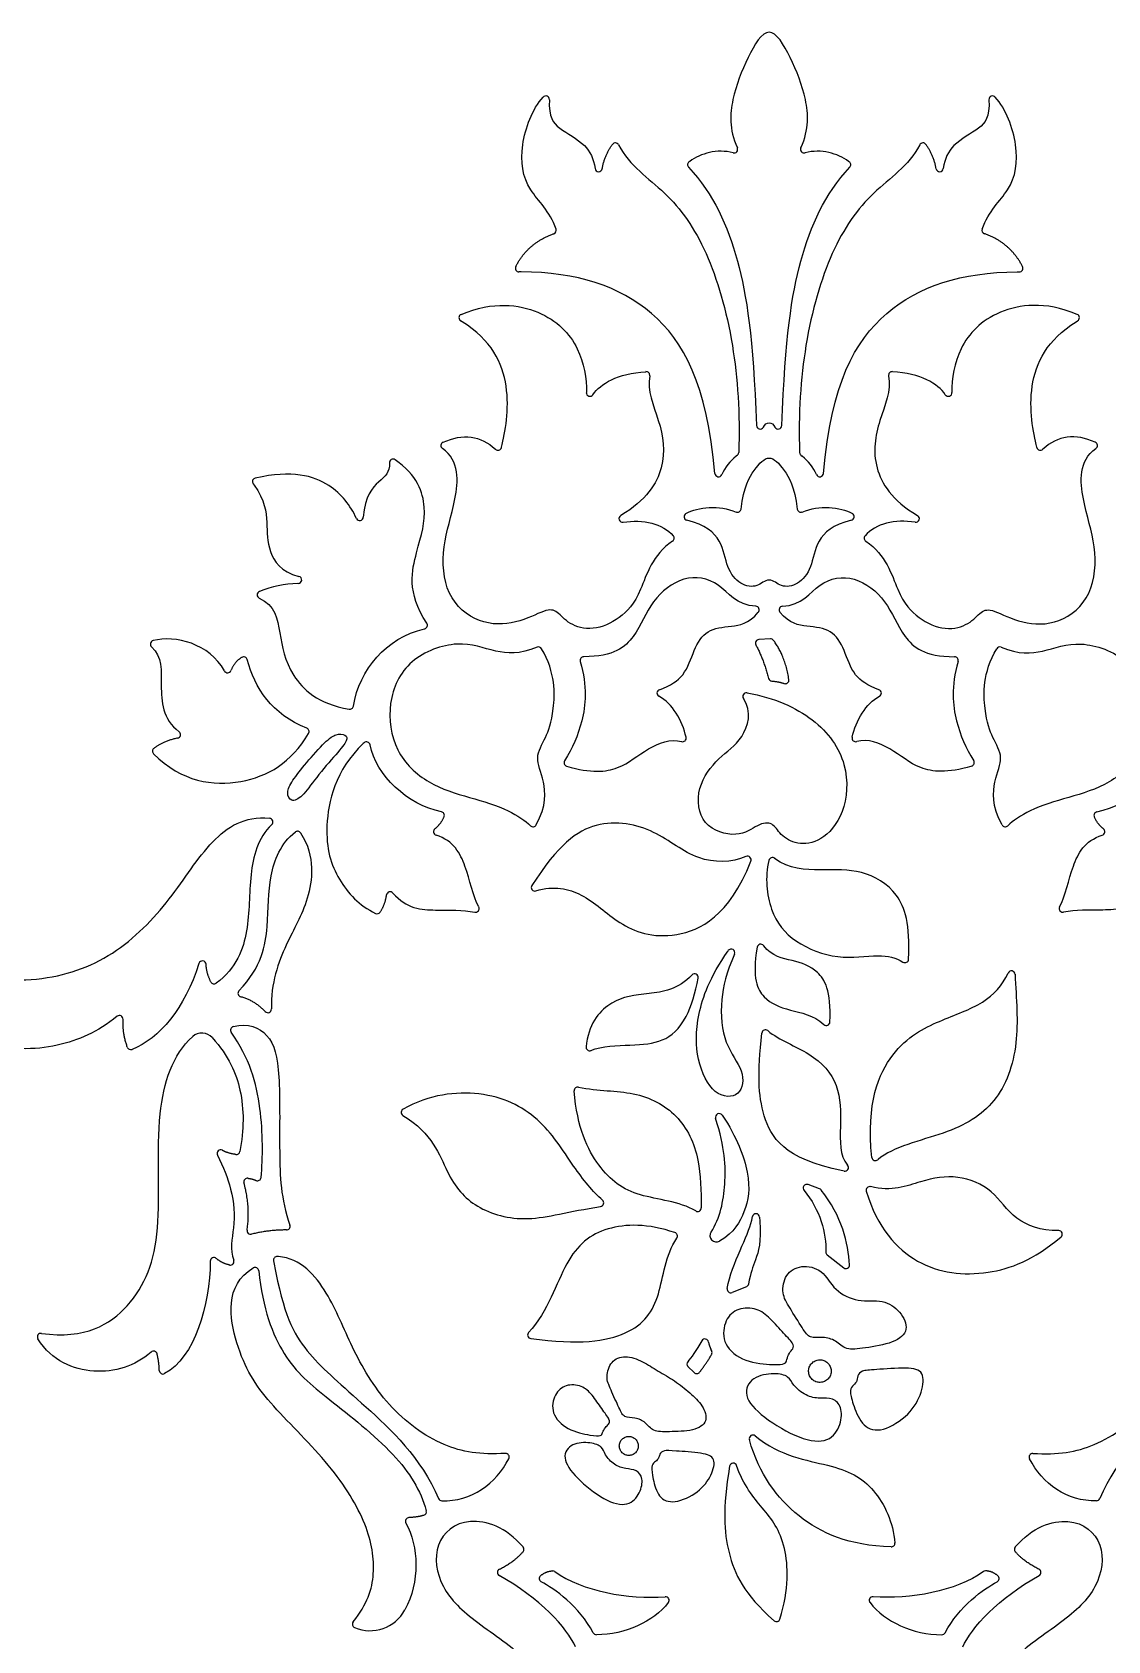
# Model space of a CAD drawing. Header units: millimetres. Extents: x -84 to 83, y -94 to 93.
# Drawn here: x -44.58 to -25.1, y -77.11 to -47.96 of the extents above; entities that cross this region are included whole.
import ezdxf

# ---------------------------------------------------------------- set-up
doc = ezdxf.new("R2010")
doc.units = ezdxf.units.MM
doc.header["$MEASUREMENT"] = 0
doc.layers.add('Default', color=18, linetype='Continuous')

msp = doc.modelspace()

# ---------------------------------------------------------------- linework, layer by layer
at = {"layer": 'Default', "color": 5}
for p, q in [((-32.674, -50.302), (-32.685, -50.309)), ((-29.784, -50.309), (-29.795, -50.302)), ((-35.145, -51.617), (-35.133, -51.613)), ((-27.324, -51.617), (-27.336, -51.613)), ((-35.729, -52.304), (-35.767, -52.304)), ((-26.74, -52.304), (-26.702, -52.304)), ((-36.797, -53.208), (-36.823, -53.193)), ((-25.672, -53.208), (-25.647, -53.193)), ((-36.084, -55.487), (-36.083, -55.483)), ((-31.811, -55.626), (-31.833, -55.643)), ((-30.659, -55.626), (-30.637, -55.643)), ((-26.385, -55.487), (-26.386, -55.483)), ((-40.582, -56.143), (-40.562, -56.17)), ((-39.766, -57.952), (-39.772, -57.952)), ((-31.213, -58.954), (-31.421, -58.965)), ((-31.146, -58.994), (-31.156, -58.981)), ((-38.573, -60.837), (-38.586, -60.85)), ((-32.739, -60.737), (-32.739, -60.735)), ((-29.731, -60.737), (-29.73, -60.735)), ((-31.453, -64.54), (-31.453, -64.541)), ((-31.334, -64.512), (-31.335, -64.511)), ((-34.543, -66.276), (-34.552, -66.339)), ((-29.817, -68.487), (-29.814, -68.49)), ((-29.263, -68.387), (-29.267, -68.391)), ((-29.877, -68.597), (-29.902, -68.592)), ((-30.323, -68.917), (-30.53, -68.841)), ((-31.551, -69.486), (-31.538, -69.42)), ((-31.408, -69.428), (-31.403, -69.501)), ((-40.212, -70.223), (-40.17, -70.438)), ((-40.124, -70.146), (-40.143, -70.144)), ((-30.183, -70.115), (-29.885, -70.35)), ((-31.646, -70.692), (-31.905, -70.796)), ((-32.276, -71.852), (-32.292, -71.821)), ((-32.705, -72.138), (-32.592, -72.246)), ((-38.771, -76.765), (-38.723, -76.7))]:
    msp.add_line(p, q, dxfattribs=at)
for centre, radius, start, end in [((-35.281, -49.183), 0.0658, 357.0576, 137.5047), ((-27.188, -49.183), 0.0658, 42.4953, 182.9424), ((-34.021, -50.034), 0.0658, 27.6176, 144.153), ((-31.871, -50.085), 0.0658, 255.3214, 23.6237), ((-30.599, -50.085), 0.0658, 156.3763, 284.6786), ((-28.448, -50.034), 0.0658, 35.847, 152.3824), ((-32.648, -50.363), 0.0658, 124.992, 222.8222), ((-29.822, -50.363), 0.0658, 317.1778, 55.008), ((-34.324, -50.424), 0.0658, 186.9605, 349.8545), ((-28.146, -50.424), 0.0658, 190.1455, 353.0395), ((-35.156, -51.551), 0.0658, 289.7468, 19.0358), ((-27.314, -51.551), 0.0658, 160.9642, 250.2532), ((-35.766, -52.238), 0.0658, 152.8661, 269.4001), ((-26.703, -52.238), 0.0658, 270.5999, 27.1339), ((-36.788, -53.136), 0.0658, 112.8321, 238.3925), ((-25.681, -53.136), 0.0658, 301.6075, 67.1679), ((-33.463, -54.178), 0.0658, 348.6371, 93.6443), ((-29.006, -54.178), 0.0658, 86.3557, 191.3629), ((-34.481, -54.493), 0.0658, 176.5589, 326.1861), ((-27.989, -54.493), 0.0658, 213.8139, 3.4411), ((-31.397, -55.086), 0.0658, 182.2873, 330.0867), ((-31.072, -55.086), 0.0658, 209.9133, 357.7127), ((-37.115, -55.452), 0.0658, 114.5469, 234.8462), ((-36.148, -55.471), 0.0658, 226.4887, 345.9638), ((-31.289, -56.331), 0.876, 128.2989, 156.239), ((-31.851, -55.574), 0.0658, 307.9835, 357.9594), ((-30.618, -55.574), 0.0658, 182.0406, 232.0165), ((-31.18, -56.331), 0.876, 23.761, 51.7011), ((-26.321, -55.471), 0.0658, 194.0362, 313.5113), ((-25.355, -55.452), 0.0658, 305.1538, 65.4531), ((-38.048, -55.763), 0.0658, 55.1024, 183.1943), ((-32.152, -55.951), 0.0658, 185.063, 335.547), ((-30.318, -55.951), 0.0658, 204.453, 354.937), ((-40.529, -56.104), 0.0658, 102.219, 215.8377), ((-38.652, -56.743), 0.0658, 204.6491, 356.639), ((-33.889, -56.775), 0.0658, 120.9344, 278.8937), ((-32.711, -56.741), 0.0658, 118.992, 256.7286), ((-31.809, -56.594), 0.0658, 247.051, 352.4455), ((-30.66, -56.594), 0.0658, 187.5545, 292.949), ((-29.759, -56.741), 0.0658, 283.2714, 61.008), ((-28.58, -56.775), 0.0658, 261.1063, 59.0656), ((-33.021, -57.131), 0.0658, 303.4005, 40.7573), ((-29.448, -57.131), 0.0658, 139.2427, 236.5995), ((-39.729, -59.915), 1.964, 91.247, 112.1296), ((-39.768, -57.886), 0.0658, 271.273, 75.8077), ((-40.444, -58.157), 0.0658, 112.1296, 246.1214), ((-31.48, -58.429), 0.0658, 319.0317, 86.5572), ((-30.989, -58.429), 0.0658, 93.4428, 220.9683), ((-37.49, -58.705), 0.0658, 283.8936, 33.5544), ((-42.378, -59.049), 0.0658, 104.5278, 227.1191), ((-35.413, -59.166), 0.0658, 30.6815, 112.0244), ((-31.418, -59.031), 0.0658, 92.9508, 207.7436), ((-31.209, -59.02), 0.0658, 36.2095, 92.9508), ((-27.057, -59.166), 0.0658, 67.9756, 149.3185), ((-40.753, -59.345), 0.0658, 14.5361, 121.421), ((-34.592, -59.343), 0.0658, 90.1863, 195.8515), ((-27.877, -59.343), 0.0658, 344.1485, 89.8137), ((-41.045, -59.502), 0.0658, 208.4734, 337.0378), ((-31.181, -59.652), 0.0658, 194.7226, 266.0093), ((-30.942, -59.7), 0.0658, 251.2667, 8.7362), ((-33.201, -59.936), 0.0658, 110.0027, 242.5604), ((-31.647, -59.995), 0.0658, 79.5795, 214.392), ((-29.268, -59.936), 0.0658, 297.4396, 69.9973), ((-38.83, -60.162), 0.0658, 260.2275, 350.5175), ((-39.634, -60.634), 0.0658, 329.4834, 68.349), ((-41.963, -60.687), 0.0658, 281.725, 52.4717), ((-38.528, -60.885), 0.0658, 10.261, 133.4826), ((-32.803, -60.751), 0.0658, 252.9618, 12.875), ((-29.667, -60.751), 0.0658, 167.125, 287.0382), ((-42.34, -60.99), 0.0658, 126.8973, 225.156), ((-34.885, -61.195), 0.0658, 148.2369, 253.276), ((-27.585, -61.195), 0.0658, 286.724, 31.7631), ((-40.29, -62.27), 0.0658, 313.1166, 84.3578), ((-37.184, -62.151), 0.0658, 336.4242, 79.3108), ((-35.512, -62.291), 0.0658, 225.3514, 331.5017), ((-26.958, -62.291), 0.0658, 208.4983, 314.6486), ((-25.285, -62.151), 0.0658, 100.6892, 203.5758), ((-39.776, -62.505), 0.0658, 32.4206, 126.6054), ((-37.248, -62.447), 0.0658, 127.7629, 251.8236), ((-25.221, -62.447), 0.0658, 288.1764, 52.2371), ((-31.627, -62.957), 0.0658, 338.4843, 114.7087), ((-31.175, -62.982), 0.0658, 52.1992, 166.2564), ((-35.479, -63.456), 0.0658, 146.9995, 287.3863), ((-38.099, -63.601), 0.0658, 40.4765, 171.5941), ((-36.554, -63.842), 0.0658, 257.902, 27.602), ((-25.915, -63.842), 0.0658, 152.398, 282.098), ((-38.335, -63.867), 0.0658, 245.3843, 326.7642), ((-31.922, -64.64), 0.0658, 335.9504, 144.8699), ((-31.388, -64.551), 0.0658, 37.0025, 170.7737), ((-41.501, -64.854), 0.0658, 3.7214, 162.3823), ((-28.775, -64.754), 0.0658, 235.8988, 357.5874), ((-26.847, -65.035), 0.0658, 3.2826, 155.4665), ((-41.289, -65.139), 0.0658, 206.3869, 306.2871), ((-32.584, -65.088), 0.0658, 349.7748, 136.7658), ((-40.791, -65.375), 0.0658, 136.1939, 254.8764), ((-43.003, -65.843), 0.0658, 356.8399, 128.8748), ((-40.316, -65.661), 0.0658, 222.8179, 1.6674), ((-41.509, -66.345), 0.25, 41.9007, 132.0887), ((-40.925, -66.042), 0.0658, 105.197, 215.269), ((-31.302, -66.102), 0.0658, 50.4652, 174.2468), ((-30.199, -65.893), 0.0658, 227.497, 357.5203), ((-42.799, -66.33), 0.0658, 198.6352, 291.9582), ((-34.487, -66.349), 0.0658, 171.585, 292.767), ((-34.7, -67.139), 0.0658, 78.0824, 184.2938), ((-37.834, -67.53), 0.0658, 119.015, 238.1991), ((-32.142, -67.62), 0.0658, 34.3424, 197.5052), ((-41.171, -68.277), 0.0658, 60.8694, 206.7576), ((-40.886, -68.23), 0.0658, 262.0031, 349.3092), ((-29.31, -68.341), 0.0658, 185.7219, 310.8724), ((-40.684, -68.791), 0.0658, 83.2231, 195.2884), ((-40.503, -68.705), 0.0658, 245.7507, 354.6443), ((-29.864, -68.532), 0.0658, 258.5842, 40.2364), ((-30.553, -68.903), 0.0658, 69.8057, 220.1011), ((-30.346, -68.979), 0.0658, 38.2188, 69.8057), ((-29.414, -68.942), 0.0658, 75.6575, 197.0031), ((-34.297, -69.172), 0.0658, 278.6373, 49.8825), ((-32.531, -69.262), 0.0658, 239.1709, 0.4687), ((-39.978, -69.597), 0.0658, 269.4503, 19.117), ((-31.473, -69.433), 0.0658, 3.8917, 168.6901), ((-40.626, -69.675), 0.0658, 171.4525, 283.7239), ((-32.963, -69.773), 0.0658, 326.2495, 71.1482), ((-32.191, -69.764), 0.116, 145.9855, 299.4908), ((-25.99, -69.739), 0.0658, 309.9664, 90.5705), ((-41.293, -70.227), 0.0658, 47.8034, 179.34), ((-40.994, -70.233), 0.0658, 258.1435, 22.459), ((-40.148, -70.21), 0.0658, 86.0275, 191.1779), ((-30.142, -70.063), 0.0658, 178.3253, 231.8144), ((-40.547, -70.408), 0.0658, 5.8787, 120.6711), ((-29.844, -70.298), 0.0658, 231.8144, 2.9089), ((-31.93, -70.735), 0.0658, 169.4223, 291.9087), ((-31.671, -70.631), 0.0658, 291.9087, 351.9032), ((-44.424, -71.601), 0.0658, 82.1292, 212.417), ((-35.544, -71.563), 0.0658, 137.5526, 261.9906), ((-32.397, -71.703), 0.0658, 8.7527, 151.3794), ((-31.933, -71.641), 0.402, 187.5151, 206.6418), ((-42.386, -71.924), 0.0658, 15.0785, 131.1695), ((-32.334, -71.883), 0.0658, 331.914, 28.0092), ((-42.216, -72.207), 0.0658, 181.2189, 297.7366), ((-32.659, -72.091), 0.0658, 140.4062, 226.1382), ((-32.547, -72.199), 0.0658, 226.1382, 322.118), ((-31.53, -73.443), 0.0658, 50.5606, 195.9544), ((-36.009, -73.777), 0.0658, 332.5771, 93.1895), ((-26.46, -73.777), 0.0658, 86.8105, 207.4229), ((-31.886, -73.952), 0.0658, 18.7203, 170.5601), ((-37.162, -74.503), 0.0658, 203.2064, 267.7422), ((-25.308, -74.503), 0.0658, 272.2578, 336.7936), ((-37.757, -74.94), 0.0658, 92.5295, 208.7976), ((-37.508, -74.768), 0.0658, 287.981, 15.9088), ((-35.743, -75.449), 0.0658, 319.3417, 40.3476), ((-29.023, -75.339), 0.0658, 268.2038, 4.4977), ((-26.727, -75.449), 0.0658, 139.6524, 220.6583), ((-36.092, -75.868), 0.0658, 116.7055, 241.1612), ((-35.334, -75.978), 0.0658, 131.1992, 242.4067), ((-35.153, -75.906), 0.0658, 54.0305, 89.6976), ((-27.317, -75.906), 0.0658, 90.3024, 125.9695), ((-27.136, -75.978), 0.0658, 297.5933, 48.8008), ((-26.378, -75.868), 0.0658, 298.8388, 63.2945), ((-33.113, -76.373), 0.0658, 322.4049, 94.7134), ((-29.356, -76.373), 0.0658, 85.2866, 217.5951), ((-38.462, -76.208), 0.715, 246.7217, 331.6734), ((-38.719, -76.804), 0.0658, 142.9696, 246.7217), ((-31.102, -76.693), 0.0658, 228.3465, 343.1676), ((-34.362, -76.931), 0.0658, 207.1892, 270.6228), ((-28.107, -76.931), 0.0658, 269.3772, 332.8108)]:
    msp.add_arc(centre, radius, start, end, dxfattribs=at)
for points, degree in [([(-31.235, -47.962), (-31.367, -47.962), (-31.634, -48.402), (-31.934, -49.183), (-31.963, -49.709), (-31.811, -50.058)], 3), ([(-30.659, -50.058), (-30.507, -49.709), (-30.536, -49.183), (-30.836, -48.402), (-31.103, -47.962), (-31.235, -47.962)], 3), ([(-34.259, -50.435), (-34.215, -50.19), (-34.075, -49.996)], 2), ([(-31.888, -50.148), (-32.183, -50.071), (-32.47, -50.158), (-32.674, -50.302)], 3), ([(-29.795, -50.302), (-30, -50.158), (-30.286, -50.071), (-30.582, -50.148)], 3), ([(-28.21, -50.435), (-28.254, -50.19), (-28.395, -49.996)], 2), ([(-35.825, -52.208), (-35.607, -51.783), (-35.145, -51.617)], 2), ([(-26.645, -52.208), (-26.863, -51.783), (-27.324, -51.617)], 2), ([(-36.083, -55.483), (-36.015, -55.21), (-35.86, -54.377), (-36.265, -53.536), (-36.797, -53.208)], 3), ([(-26.386, -55.483), (-26.455, -55.21), (-26.609, -54.377), (-26.204, -53.536), (-25.672, -53.208)], 3), ([(-34.426, -54.53), (-34.292, -54.329), (-33.981, -54.145), (-33.467, -54.113)], 3), ([(-28.044, -54.53), (-28.178, -54.329), (-28.488, -54.145), (-29.002, -54.113)], 3), ([(-31.34, -55.119), (-31.312, -55.069), (-31.277, -55.037), (-31.235, -55.037)], 3), ([(-31.235, -55.037), (-31.193, -55.037), (-31.158, -55.069), (-31.129, -55.119)], 3), ([(-37.142, -55.392), (-36.785, -55.229), (-36.458, -55.267), (-36.193, -55.519)], 3), ([(-25.327, -55.392), (-25.684, -55.229), (-26.011, -55.267), (-26.276, -55.519)], 3), ([(-32.742, -56.683), (-32.52, -56.56), (-32.138, -56.527), (-31.835, -56.655)], 3), ([(-30.634, -56.655), (-30.331, -56.527), (-29.95, -56.56), (-29.727, -56.683)], 3), ([(-33.879, -56.841), (-33.516, -56.784), (-33.166, -56.862), (-32.971, -57.088)], 3), ([(-28.591, -56.841), (-28.954, -56.784), (-29.304, -56.862), (-29.498, -57.088)], 3), ([(-38.765, -60.173), (-38.654, -59.505), (-38.18, -58.943), (-37.475, -58.769)], 3), ([(-41.102, -59.533), (-41.371, -59.037), (-41.997, -58.882), (-42.394, -58.985)], 3), ([(-31.476, -59.061), (-31.332, -59.336), (-31.244, -59.669)], 2), ([(-30.877, -59.69), (-30.941, -59.276), (-31.146, -58.994)], 2), ([(-40.787, -59.289), (-40.916, -59.367), (-40.984, -59.527)], 2), ([(-39.61, -60.573), (-40.239, -60.323), (-40.556, -59.841), (-40.689, -59.328)], 3), ([(-31.185, -59.718), (-31.07, -59.726), (-30.963, -59.762)], 2), ([(-32.739, -60.735), (-32.807, -60.438), (-32.991, -60.119), (-33.231, -59.994)], 3), ([(-29.73, -60.735), (-29.663, -60.438), (-29.478, -60.119), (-29.238, -59.994)], 3), ([(-41.95, -60.751), (-42.202, -60.803), (-42.38, -60.937)], 2), ([(-39.289, -60.84), (-39.382, -60.931), (-39.63, -61.211), (-39.886, -61.536), (-39.984, -61.742), (-39.903, -61.922), (-39.697, -61.831), (-39.459, -61.484), (-39.051, -61.012), (-38.856, -60.78), (-38.899, -60.687), (-39.077, -60.665), (-39.197, -60.749), (-39.289, -60.84)], 3), ([(-37.172, -62.086), (-37.774, -61.973), (-38.365, -61.416), (-38.463, -60.873)], 3), ([(-25.297, -62.086), (-24.695, -61.973), (-24.104, -61.416), (-24.006, -60.873)], 3), ([(-37.288, -62.395), (-37.184, -62.314), (-37.124, -62.177)], 2), ([(-25.181, -62.395), (-25.286, -62.314), (-25.345, -62.177)], 2), ([(-38.28, -63.903), (-38.189, -63.764), (-38.164, -63.591)], 2), ([(-41.564, -64.834), (-41.824, -65.654), (-42.275, -66.19), (-42.774, -66.392)], 3), ([(-41.348, -65.169), (-41.425, -65.014), (-41.435, -64.85)], 2), ([(-40.365, -65.706), (-40.547, -65.509), (-40.808, -65.438)], 2), ([(-42.861, -66.351), (-42.95, -66.088), (-42.937, -65.846)], 2), ([(-40.895, -68.295), (-41.039, -68.275), (-41.139, -68.22)], 2), ([(-40.676, -68.726), (-40.596, -68.735), (-40.53, -68.765)], 2), ([(-40.691, -69.666), (-40.628, -69.247), (-40.748, -68.808)], 2), ([(-30.603, -68.946), (-30.314, -69.289), (-30.198, -69.725), (-30.208, -70.062)], 3), ([(-29.778, -70.295), (-29.799, -69.896), (-29.917, -69.417), (-30.294, -68.939)], 3), ([(-31.995, -70.723), (-31.906, -70.247), (-31.61, -69.78), (-31.551, -69.486)], 3), ([(-39.978, -69.663), (-40.286, -69.66), (-40.61, -69.739)], 2), ([(-41.358, -70.226), (-41.368, -71.023), (-41.644, -71.981), (-42.185, -72.265)], 3), ([(-41.007, -70.297), (-41.151, -70.267), (-41.248, -70.178)], 2), ([(-30.857, -71.081), (-30.79, -71.189), (-30.612, -71.473), (-30.505, -71.636), (-30.266, -71.59), (-30.02, -71.657), (-29.852, -71.851), (-29.53, -71.805), (-28.956, -71.716), (-28.685, -71.478), (-28.849, -71.133), (-29.164, -70.912), (-29.627, -70.981), (-30.062, -70.766), (-30.26, -70.369), (-30.664, -70.285), (-30.955, -70.455), (-31.013, -70.825), (-30.924, -70.973), (-30.857, -71.081)], 3), ([(-31.245, -71.244), (-31.163, -71.32), (-30.997, -71.515), (-30.778, -71.729), (-30.8, -71.817), (-30.874, -71.883), (-30.919, -72.02), (-30.931, -72.091), (-31.116, -72.11), (-31.688, -72.068), (-32.086, -71.746), (-32.058, -71.32), (-31.848, -71.081), (-31.486, -71.06), (-31.326, -71.169), (-31.245, -71.244)], 3), ([(-32.455, -71.672), (-32.547, -71.841), (-32.657, -71.985), (-32.71, -72.049)], 3), ([(-42.281, -72.208), (-42.285, -72.048), (-42.323, -71.907)], 2), ([(-34.099, -72.564), (-34.056, -72.662), (-33.94, -72.919), (-33.868, -73.067), (-33.664, -73.056), (-33.467, -73.14), (-33.348, -73.32), (-33.074, -73.319), (-32.585, -73.309), (-32.332, -73.142), (-32.429, -72.835), (-32.667, -72.615), (-32.941, -72.388), (-33.253, -72.222), (-33.52, -72.038), (-33.848, -71.922), (-34.11, -72.031), (-34.2, -72.333), (-34.143, -72.467), (-34.099, -72.564)], 3), ([(-32.495, -72.239), (-32.351, -72.054), (-32.276, -71.914)], 2), ([(-30.785, -72.475), (-30.735, -72.537), (-30.565, -72.681), (-30.317, -72.72), (-30.073, -72.699), (-29.915, -72.859), (-29.922, -73.183), (-30.136, -73.526), (-30.663, -73.475), (-31.371, -73.051), (-31.73, -72.651), (-31.552, -72.315), (-31.129, -72.245), (-30.862, -72.313), (-30.834, -72.414), (-30.785, -72.475)], 3), ([(-30.132, -72.309), (-30.126, -72.297), (-30.117, -72.272), (-30.11, -72.232), (-30.112, -72.192), (-30.121, -72.153), (-30.138, -72.116), (-30.162, -72.084), (-30.191, -72.056), (-30.225, -72.035), (-30.263, -72.021), (-30.303, -72.014), (-30.343, -72.016), (-30.383, -72.025), (-30.419, -72.042), (-30.452, -72.066), (-30.479, -72.095), (-30.501, -72.129), (-30.515, -72.167), (-30.521, -72.207), (-30.52, -72.247), (-30.51, -72.286), (-30.494, -72.323), (-30.47, -72.356), (-30.44, -72.383), (-30.406, -72.404), (-30.368, -72.419), (-30.329, -72.425), (-30.288, -72.424), (-30.249, -72.414), (-30.212, -72.397), (-30.18, -72.374), (-30.152, -72.344), (-30.138, -72.321), (-30.132, -72.309)], 3), ([(-29.285, -72.191), (-29.141, -72.18), (-28.705, -72.147), (-28.419, -72.215), (-28.45, -72.598), (-28.678, -73.012), (-29.191, -73.339), (-29.545, -73.249), (-29.714, -72.832), (-29.781, -72.58), (-29.732, -72.49), (-29.639, -72.419), (-29.643, -72.303), (-29.564, -72.208), (-29.428, -72.201), (-29.285, -72.191)], 3), ([(-34.441, -72.657), (-34.382, -72.729), (-34.265, -72.91), (-34.107, -73.114), (-34.135, -73.185), (-34.205, -73.232), (-34.257, -73.341), (-34.275, -73.399), (-34.432, -73.394), (-34.905, -73.293), (-35.2, -72.98), (-35.128, -72.627), (-34.926, -72.452), (-34.621, -72.475), (-34.501, -72.584), (-34.441, -72.657)], 3), ([(-33.634, -73.671), (-33.627, -73.662), (-33.617, -73.642), (-33.607, -73.61), (-33.604, -73.576), (-33.607, -73.542), (-33.617, -73.51), (-33.633, -73.48), (-33.654, -73.453), (-33.68, -73.432), (-33.71, -73.416), (-33.743, -73.406), (-33.777, -73.402), (-33.81, -73.406), (-33.843, -73.416), (-33.873, -73.432), (-33.899, -73.453), (-33.921, -73.479), (-33.937, -73.509), (-33.947, -73.542), (-33.95, -73.576), (-33.947, -73.609), (-33.937, -73.642), (-33.921, -73.672), (-33.899, -73.698), (-33.873, -73.72), (-33.843, -73.736), (-33.811, -73.746), (-33.777, -73.749), (-33.743, -73.746), (-33.711, -73.736), (-33.681, -73.72), (-33.654, -73.698), (-33.64, -73.681), (-33.634, -73.671)], 3), ([(-34.197, -73.736), (-34.163, -73.793), (-34.037, -73.932), (-33.834, -73.993), (-33.629, -74.003), (-33.515, -74.155), (-33.558, -74.424), (-33.775, -74.686), (-34.209, -74.584), (-34.751, -74.149), (-35.006, -73.775), (-34.819, -73.515), (-34.458, -73.505), (-34.243, -73.591), (-34.232, -73.679), (-34.197, -73.736)], 3), ([(-32.913, -73.668), (-32.792, -73.676), (-32.424, -73.698), (-32.193, -73.787), (-32.263, -74.103), (-32.5, -74.423), (-32.965, -74.637), (-33.25, -74.522), (-33.344, -74.155), (-33.372, -73.937), (-33.32, -73.867), (-33.234, -73.819), (-33.225, -73.721), (-33.149, -73.651), (-33.034, -73.661), (-32.913, -73.668)], 3), ([(-37.164, -74.569), (-36.63, -74.59), (-36.184, -74.258), (-35.951, -73.807)], 3), ([(-25.305, -74.569), (-25.84, -74.59), (-26.285, -74.258), (-26.519, -73.807)], 3), ([(-37.488, -74.831), (-37.599, -74.867), (-37.76, -74.874)], 2), ([(-37.815, -74.972), (-37.583, -75.393), (-37.559, -76.04), (-37.832, -76.547)], 3), ([(-36.121, -75.809), (-35.847, -75.671), (-35.693, -75.492)], 2), ([(-26.348, -75.809), (-26.623, -75.671), (-26.777, -75.492)], 2), ([(-34.744, -77.216), (-34.883, -76.88), (-35.399, -76.324), (-36.123, -75.925)], 3), ([(-35.377, -75.929), (-35.275, -75.839), (-35.152, -75.84)], 2), ([(-34.421, -76.961), (-34.666, -76.485), (-35.134, -76.157), (-35.364, -76.037)], 3), ([(-35.114, -75.852), (-34.627, -76.206), (-33.782, -76.362), (-33.119, -76.307)], 3), ([(-27.355, -75.852), (-27.843, -76.206), (-28.687, -76.362), (-29.351, -76.307)], 3), ([(-28.048, -76.961), (-27.804, -76.485), (-27.335, -76.157), (-27.105, -76.037)], 3), ([(-27.725, -77.216), (-27.587, -76.88), (-27.071, -76.324), (-26.346, -75.925)], 3), ([(-27.092, -75.929), (-27.195, -75.839), (-27.317, -75.84)], 2), ([(-33.061, -76.413), (-33.333, -76.766), (-33.837, -76.991), (-34.362, -76.997)], 3), ([(-29.408, -76.413), (-29.137, -76.766), (-28.633, -76.991), (-28.108, -76.997)], 3)]:
    msp.add_open_spline(points, degree=degree, dxfattribs=at)
for points, knots in [([(-35.093, -51.529), (-35.206, -51.202), (-35.667, -50.817), (-35.783, -50.059), (-35.528, -49.355), (-35.33, -49.138)], [-1198.69161, -1198.69161, -1198.69161, -1198.69161, -1197.372871, -1195.862628, -1194.41645, -1194.41645, -1194.41645, -1194.41645]), ([(-35.215, -49.186), (-35.232, -49.507), (-35.06, -49.719), (-34.561, -49.961), (-34.411, -50.253), (-34.389, -50.432)], [-1194.171324, -1194.171324, -1194.171324, -1194.171324, -1193.290212, -1192.312872, -1191.522425, -1191.522425, -1191.522425, -1191.522425]), ([(-27.254, -49.186), (-27.238, -49.507), (-27.41, -49.719), (-27.908, -49.961), (-28.058, -50.253), (-28.08, -50.432)], [-1194.171324, -1194.171324, -1194.171324, -1194.171324, -1193.290212, -1192.312872, -1191.522425, -1191.522425, -1191.522425, -1191.522425]), ([(-27.376, -51.529), (-27.263, -51.202), (-26.802, -50.817), (-26.686, -50.059), (-26.941, -49.355), (-27.14, -49.138)], [-1198.69161, -1198.69161, -1198.69161, -1198.69161, -1197.372871, -1195.862628, -1194.41645, -1194.41645, -1194.41645, -1194.41645]), ([(-33.963, -50.004), (-33.76, -50.391), (-33.069, -50.824), (-32.338, -51.863), (-31.853, -53.528), (-31.76, -54.879), (-31.785, -55.577)], [-1190.274896, -1190.274896, -1190.274896, -1190.274896, -1187.877799, -1185.382227, -1182.886655, -1180.577602, -1180.577602, -1180.577602, -1180.577602]), ([(-28.507, -50.004), (-28.709, -50.391), (-29.4, -50.824), (-30.131, -51.863), (-30.616, -53.528), (-30.709, -54.879), (-30.684, -55.577)], [-1190.274896, -1190.274896, -1190.274896, -1190.274896, -1187.8778, -1185.382228, -1182.886656, -1180.577602, -1180.577602, -1180.577602, -1180.577602]), ([(-32.696, -50.408), (-32.234, -50.906), (-31.749, -51.998), (-31.528, -53.467), (-31.463, -55.089)], [59.789324, 59.789324, 59.789324, 59.789324, 63.698221, 67.514752, 67.514752, 67.514752, 67.514752]), ([(-31.006, -55.089), (-30.941, -53.467), (-30.721, -51.998), (-30.235, -50.906), (-29.774, -50.408)], [41.342111, 41.342111, 41.342111, 41.342111, 45.158642, 49.067538, 49.067538, 49.067538, 49.067538]), ([(-32.217, -55.957), (-32.362, -54.326), (-33.206, -52.792), (-34.706, -52.315), (-35.729, -52.304)], [-1179.512773, -1179.512773, -1179.512773, -1179.512773, -1174.994903, -1170.434254, -1170.434254, -1170.434254, -1170.434254]), ([(-30.252, -55.957), (-30.108, -54.326), (-29.264, -52.792), (-27.764, -52.315), (-26.74, -52.304)], [-1179.512773, -1179.512773, -1179.512773, -1179.512773, -1174.994903, -1170.434254, -1170.434254, -1170.434254, -1170.434254]), ([(-36.814, -53.076), (-36.226, -52.828), (-35.281, -52.969), (-34.662, -53.609), (-34.531, -54.239), (-34.546, -54.489)], [-1076.502856, -1076.502856, -1076.502856, -1076.502856, -1074.763859, -1072.934266, -1071.353711, -1071.353711, -1071.353711, -1071.353711]), ([(-25.656, -53.076), (-26.244, -52.828), (-27.189, -52.969), (-27.808, -53.609), (-27.938, -54.239), (-27.923, -54.489)], [-1076.502856, -1076.502856, -1076.502856, -1076.502856, -1074.763859, -1072.934266, -1071.353711, -1071.353711, -1071.353711, -1071.353711]), ([(-33.399, -54.191), (-33.45, -54.448), (-33.197, -55.016), (-33.066, -55.815), (-33.458, -56.44), (-33.923, -56.719)], [-1069.235085, -1069.235085, -1069.235085, -1069.235085, -1067.724346, -1066.141695, -1064.647844, -1064.647844, -1064.647844, -1064.647844]), ([(-29.071, -54.191), (-29.019, -54.448), (-29.272, -55.016), (-29.404, -55.815), (-29.012, -56.44), (-28.547, -56.719)], [-1069.235085, -1069.235085, -1069.235085, -1069.235085, -1067.724346, -1066.141695, -1064.647844, -1064.647844, -1064.647844, -1064.647844]), ([(-32.985, -57.186), (-33.351, -57.427), (-33.562, -58.19), (-33.926, -58.598), (-34.437, -58.82), (-34.875, -58.695), (-35.074, -58.439), (-35.262, -58.399), (-35.802, -58.695), (-36.495, -58.706), (-37.121, -58.195), (-37.177, -57.257), (-36.894, -56.48), (-36.837, -55.728), (-37.153, -55.505)], [-1062.613055, -1062.613055, -1062.613055, -1062.613055, -1061.594735, -1060.522884, -1059.451033, -1058.379182, -1057.307331, -1056.23548, -1055.16363, -1054.091779, -1053.019928, -1051.948077, -1050.876226, -1049.813001, -1049.813001, -1049.813001, -1049.813001]), ([(-29.484, -57.186), (-29.119, -57.427), (-28.907, -58.19), (-28.544, -58.598), (-28.032, -58.82), (-27.594, -58.695), (-27.395, -58.439), (-27.208, -58.399), (-26.668, -58.695), (-25.974, -58.706), (-25.349, -58.195), (-25.292, -57.257), (-25.576, -56.48), (-25.633, -55.728), (-25.317, -55.505)], [-1062.613055, -1062.613055, -1062.613055, -1062.613055, -1061.594735, -1060.522884, -1059.451033, -1058.379182, -1057.307331, -1056.235481, -1055.16363, -1054.091779, -1053.019928, -1051.948077, -1050.876226, -1049.813001, -1049.813001, -1049.813001, -1049.813001]), ([(-38.711, -56.771), (-38.818, -56.538), (-39.179, -56.071), (-39.872, -55.895), (-40.543, -56.04)], [-819.231471, -819.231471, -819.231471, -819.231471, -817.725921, -815.878915, -815.878915, -815.878915, -815.878915]), ([(-38.113, -55.766), (-38.104, -55.942), (-38.27, -56.058), (-38.563, -56.366), (-38.586, -56.747)], [-821.369844, -821.369844, -821.369844, -821.369844, -820.407441, -819.496743, -819.496743, -819.496743, -819.496743]), ([(-37.436, -58.668), (-37.806, -58.11), (-37.602, -57.285), (-37.391, -56.619), (-37.611, -55.987), (-38.01, -55.709)], [-826.827666, -826.827666, -826.827666, -826.827666, -825.120674, -823.333695, -821.593406, -821.593406, -821.593406, -821.593406]), ([(-31.744, -56.603), (-31.69, -56.192), (-31.507, -55.862), (-31.318, -55.677), (-31.235, -55.677)], [22.582783, 22.582783, 22.582783, 22.582783, 23.450301, 24.331489, 24.331489, 24.331489, 24.331489]), ([(-31.235, -55.677), (-31.151, -55.677), (-30.963, -55.862), (-30.78, -56.192), (-30.725, -56.603)], [24.331489, 24.331489, 24.331489, 24.331489, 25.212678, 26.080196, 26.080196, 26.080196, 26.080196]), ([(-40.562, -56.17), (-40.368, -56.439), (-40.324, -56.868), (-40.331, -57.35), (-40.085, -57.738), (-39.752, -57.822)], [-815.645047, -815.645047, -815.645047, -815.645047, -814.59766, -813.550273, -812.520504, -812.520504, -812.520504, -812.520504]), ([(-31.235, -57.888), (-31.319, -57.888), (-31.433, -58.029), (-31.763, -57.991), (-32.015, -57.677), (-32.069, -57.174), (-32.387, -56.885), (-32.726, -56.805)], [31.322166, 31.322166, 31.322166, 31.322166, 31.994058, 32.66595, 33.337842, 34.009733, 34.664383, 34.664383, 34.664383, 34.664383]), ([(-29.744, -56.805), (-30.083, -56.885), (-30.4, -57.174), (-30.454, -57.677), (-30.706, -57.991), (-31.037, -58.029), (-31.151, -57.888), (-31.235, -57.888)], [27.979949, 27.979949, 27.979949, 27.979949, 28.634599, 29.306491, 29.978382, 30.650274, 31.322166, 31.322166, 31.322166, 31.322166]), ([(-31.476, -58.363), (-31.827, -58.342), (-32.125, -57.882), (-32.79, -57.78), (-33.385, -58.244), (-33.628, -58.921), (-34.041, -59.275), (-34.593, -59.277)], [31.950382, 31.950382, 31.950382, 31.950382, 33.215828, 34.514623, 35.813418, 37.112213, 38.346961, 38.346961, 38.346961, 38.346961]), ([(-30.993, -58.363), (-30.642, -58.342), (-30.345, -57.882), (-29.68, -57.78), (-29.085, -58.244), (-28.841, -58.921), (-28.428, -59.275), (-27.877, -59.277)], [-750.802075, -750.802075, -750.802075, -750.802075, -749.536629, -748.237834, -746.939039, -745.640244, -744.405496, -744.405496, -744.405496, -744.405496]), ([(-40.471, -58.217), (-40.181, -58.345), (-40.099, -58.846), (-39.971, -59.598), (-39.412, -60.129), (-38.841, -60.227)], [-810.894519, -810.894519, -810.894519, -810.894519, -809.380178, -807.848821, -806.373618, -806.373618, -806.373618, -806.373618]), ([(-33.224, -59.874), (-33.019, -59.8), (-32.742, -59.618), (-32.606, -59.146), (-32.377, -58.769), (-31.934, -58.732), (-31.61, -58.679), (-31.431, -58.472)], [27.84321, 27.84321, 27.84321, 27.84321, 28.549762, 29.354972, 30.160181, 30.965391, 31.727808, 31.727808, 31.727808, 31.727808]), ([(-29.246, -59.874), (-29.45, -59.8), (-29.728, -59.618), (-29.863, -59.146), (-30.092, -58.769), (-30.536, -58.732), (-30.859, -58.679), (-31.039, -58.472)], [-754.909247, -754.909247, -754.909247, -754.909247, -754.202695, -753.397486, -752.592276, -751.787067, -751.024649, -751.024649, -751.024649, -751.024649]), ([(-42.423, -59.097), (-42.226, -59.279), (-42.267, -59.8), (-42.223, -60.405), (-41.923, -60.635)], [28.032664, 28.032664, 28.032664, 28.032664, 29.360075, 30.801343, 30.801343, 30.801343, 30.801343]), ([(-35.437, -59.105), (-35.764, -59.237), (-36.203, -59.207), (-36.835, -58.947), (-37.801, -59.293), (-38.175, -60.105), (-38.043, -61.016), (-37.418, -61.608), (-36.654, -61.826), (-35.984, -62.025), (-35.647, -62.25), (-35.558, -62.338)], [16.530814, 16.530814, 16.530814, 16.530814, 17.698716, 18.926636, 20.154556, 21.382475, 22.610395, 23.838315, 25.066235, 26.294154, 27.265633, 27.265633, 27.265633, 27.265633]), ([(-35.454, -62.323), (-35.263, -61.972), (-35.308, -61.466), (-35.496, -61.109), (-35.276, -60.742), (-35.131, -60.357), (-35.099, -59.567), (-35.356, -59.133)], [27.4509, 27.4509, 27.4509, 27.4509, 28.470203, 29.566886, 30.663569, 31.760252, 32.817311, 32.817311, 32.817311, 32.817311]), ([(-27.016, -62.323), (-27.206, -61.972), (-27.161, -61.466), (-26.973, -61.109), (-27.193, -60.742), (-27.338, -60.357), (-27.371, -59.567), (-27.113, -59.133)], [27.4509, 27.4509, 27.4509, 27.4509, 28.470203, 29.566886, 30.663569, 31.760252, 32.817311, 32.817311, 32.817311, 32.817311]), ([(-27.032, -59.105), (-26.706, -59.237), (-26.266, -59.207), (-25.634, -58.947), (-24.668, -59.293), (-24.295, -60.105), (-24.427, -61.016), (-25.051, -61.608), (-25.816, -61.826), (-26.485, -62.025), (-26.823, -62.25), (-26.911, -62.338)], [16.530814, 16.530814, 16.530814, 16.530814, 17.698716, 18.926636, 20.154556, 21.382475, 22.610395, 23.838315, 25.066234, 26.294154, 27.265633, 27.265633, 27.265633, 27.265633]), ([(-34.656, -59.361), (-34.525, -59.822), (-34.594, -60.489), (-34.799, -60.931), (-34.941, -61.161)], [38.531382, 38.531382, 38.531382, 38.531382, 40.009724, 41.466162, 41.466162, 41.466162, 41.466162]), ([(-27.814, -59.361), (-27.945, -59.822), (-27.875, -60.489), (-27.671, -60.931), (-27.529, -61.161)], [-744.221075, -744.221075, -744.221075, -744.221075, -742.742733, -741.286295, -741.286295, -741.286295, -741.286295]), ([(-31.635, -59.93), (-31.138, -60.022), (-30.348, -60.373), (-29.767, -61.218), (-29.854, -62.158), (-30.302, -62.646), (-30.736, -62.691), (-31.048, -62.504), (-31.162, -62.266), (-31.434, -62.297), (-31.779, -62.575), (-32.49, -62.368), (-32.573, -61.634), (-32.148, -61.079), (-31.708, -60.82), (-31.533, -60.277), (-31.701, -60.032)], [0.193053, 0.193053, 0.193053, 0.193053, 1.199401, 2.23425, 3.269099, 4.303949, 5.338798, 6.373647, 7.408497, 8.443346, 9.478196, 10.513045, 11.547894, 12.582744, 13.617593, 14.610203, 14.610203, 14.610203, 14.610203]), ([(-42.386, -61.036), (-41.871, -61.549), (-40.742, -61.699), (-39.891, -61.199), (-39.577, -60.667)], [31.934674, 31.934674, 31.934674, 31.934674, 34.704593, 37.451499, 37.451499, 37.451499, 37.451499]), ([(-38.586, -60.85), (-39.098, -61.335), (-39.353, -62.476), (-39.087, -63.315), (-38.66, -63.79), (-38.363, -63.927)], [26.335029, 26.335029, 26.335029, 26.335029, 28.249027, 30.163025, 31.976465, 31.976465, 31.976465, 31.976465]), ([(-34.904, -61.258), (-34.459, -61.392), (-33.923, -61.342), (-33.478, -60.936), (-33.02, -60.754), (-32.822, -60.814)], [41.649489, 41.649489, 41.649489, 41.649489, 42.847562, 44.058246, 45.166948, 45.166948, 45.166948, 45.166948]), ([(-27.566, -61.258), (-28.01, -61.392), (-28.547, -61.342), (-28.992, -60.936), (-29.45, -60.754), (-29.647, -60.814)], [-741.102968, -741.102968, -741.102968, -741.102968, -739.904896, -738.694211, -737.585509, -737.585509, -737.585509, -737.585509]), ([(-46.146, -64.699), (-45.59, -65.114), (-44.436, -65.223), (-43.077, -64.742), (-42.041, -63.676), (-41.395, -62.586), (-40.745, -62.159), (-40.284, -62.204)], [56.37226, 56.37226, 56.37226, 56.37226, 58.627536, 60.907679, 63.187822, 65.467966, 67.529491, 67.529491, 67.529491, 67.529491]), ([(-40.245, -62.318), (-40.499, -62.555), (-40.676, -63.299), (-40.625, -64.203), (-40.883, -64.923), (-41.25, -65.192)], [67.75855, 67.75855, 67.75855, 67.75855, 69.312943, 71.079401, 72.755354, 72.755354, 72.755354, 72.755354]), ([(-31.655, -62.897), (-31.906, -63.013), (-32.592, -63.011), (-33.254, -62.392), (-34.375, -62.163), (-35.055, -62.682), (-35.534, -63.42)], [23.846382, 23.846382, 23.846382, 23.846382, 25.576866, 27.42912, 29.281375, 31.095521, 31.095521, 31.095521, 31.095521]), ([(-40.838, -65.329), (-40.423, -64.896), (-40.29, -64.094), (-40.324, -63.295), (-40.085, -62.652), (-39.815, -62.452)], [18.386767, 18.386767, 18.386767, 18.386767, 20.04604, 21.751587, 23.348892, 23.348892, 23.348892, 23.348892]), ([(-39.721, -62.47), (-39.447, -62.9), (-39.567, -63.783), (-39.973, -64.391), (-40.264, -65.198), (-40.251, -65.659)], [23.513276, 23.513276, 23.513276, 23.513276, 25.258815, 27.081029, 28.821012, 28.821012, 28.821012, 28.821012]), ([(-36.496, -63.811), (-36.605, -63.603), (-36.697, -63.086), (-36.947, -62.615), (-37.269, -62.509)], [35.668789, 35.668789, 35.668789, 35.668789, 37.026746, 38.24575, 38.24575, 38.24575, 38.24575]), ([(-25.974, -63.811), (-25.865, -63.603), (-25.772, -63.086), (-25.522, -62.615), (-25.201, -62.509)], [25.347658, 25.347658, 25.347658, 25.347658, 26.705615, 27.924619, 27.924619, 27.924619, 27.924619]), ([(-28.71, -64.757), (-28.683, -64.12), (-28.857, -63.511), (-29.562, -63.118), (-30.263, -63.144), (-30.878, -63.13), (-31.135, -62.93)], [17.975222, 17.975222, 17.975222, 17.975222, 19.424033, 20.894547, 22.36506, 23.77749, 23.77749, 23.77749, 23.77749]), ([(-35.46, -63.519), (-35.135, -63.417), (-34.555, -63.547), (-34.007, -64.133), (-33.033, -64.504), (-31.96, -63.979), (-31.566, -62.981)], [15.773728, 15.773728, 15.773728, 15.773728, 17.569597, 19.611575, 21.653553, 23.608625, 23.608625, 23.608625, 23.608625]), ([(-31.239, -62.967), (-31.314, -63.272), (-31.243, -63.927), (-30.805, -64.466), (-29.981, -64.786), (-29.261, -64.655), (-28.933, -64.727), (-28.812, -64.809)], [12.058771, 12.058771, 12.058771, 12.058771, 13.216046, 14.396506, 15.576965, 16.757425, 17.762836, 17.762836, 17.762836, 17.762836]), ([(-38.049, -63.558), (-37.805, -63.844), (-37.262, -63.881), (-36.784, -63.86), (-36.568, -63.906)], [32.889681, 32.889681, 32.889681, 32.889681, 34.164764, 35.44242, 35.44242, 35.44242, 35.44242]), ([(-24.421, -63.558), (-24.665, -63.844), (-25.207, -63.881), (-25.685, -63.86), (-25.902, -63.906)], [22.56855, 22.56855, 22.56855, 22.56855, 23.843634, 25.121289, 25.121289, 25.121289, 25.121289]), ([(-31.862, -64.667), (-32.008, -64.994), (-32.143, -65.557), (-32.062, -66.317), (-31.668, -66.775), (-31.728, -67.268), (-32.243, -67.264), (-32.564, -66.587), (-32.574, -65.842), (-32.318, -65.089), (-31.976, -64.603)], [0.155255, 0.155255, 0.155255, 0.155255, 1.206869, 2.488208, 3.769547, 5.050886, 6.332225, 7.613564, 8.894903, 10.036677, 10.036677, 10.036677, 10.036677]), ([(-31.453, -64.541), (-31.545, -65.11), (-31.357, -65.505), (-30.906, -65.683), (-30.433, -65.768), (-30.243, -65.941)], [7.437586, 7.437586, 7.437586, 7.437586, 8.602826, 9.768066, 10.853113, 10.853113, 10.853113, 10.853113]), ([(-30.133, -65.896), (-30.108, -65.315), (-30.351, -64.926), (-30.794, -64.769), (-31.184, -64.711), (-31.334, -64.512)], [11.080047, 11.080047, 11.080047, 11.080047, 12.166783, 13.285149, 14.403514, 14.403514, 14.403514, 14.403514]), ([(-32.632, -65.042), (-32.88, -65.306), (-33.494, -65.398), (-34.086, -65.448), (-34.487, -65.895), (-34.543, -66.276)], [13.655164, 13.655164, 13.655164, 13.655164, 14.885431, 16.257066, 17.628701, 17.628701, 17.628701, 17.628701]), ([(-34.462, -66.41), (-34.266, -66.328), (-33.684, -66.314), (-33.155, -66.278), (-32.735, -65.919), (-32.567, -65.362), (-32.52, -65.099)], [9.101873, 9.101873, 9.101873, 9.101873, 10.178457, 11.323645, 12.468833, 13.398616, 13.398616, 13.398616, 13.398616]), ([(-29.375, -68.347), (-29.475, -67.354), (-29.033, -66.308), (-28.138, -65.853), (-27.332, -65.583), (-27.011, -65.238), (-26.907, -65.008)], [15.46319, 15.46319, 15.46319, 15.46319, 17.306574, 19.150897, 20.995219, 22.732018, 22.732018, 22.732018, 22.732018]), ([(-26.781, -65.031), (-26.755, -65.48), (-26.689, -66.36), (-27.083, -67.41), (-27.982, -67.943), (-28.991, -68.152), (-29.263, -68.387)], [22.99763, 22.99763, 22.99763, 22.99763, 24.712781, 26.632396, 28.55201, 30.471624, 30.471624, 30.471624, 30.471624]), ([(-43.044, -65.792), (-43.4, -66.079), (-44.116, -66.389), (-45, -66.424), (-45.533, -66.207)], [78.112912, 78.112912, 78.112912, 78.112912, 80.11527, 82.26727, 82.26727, 82.26727, 82.26727]), ([(-40.438, -68.711), (-40.404, -68.355), (-40.397, -67.429), (-40.649, -66.545), (-40.979, -66.08)], [30.338139, 30.338139, 30.338139, 30.338139, 32.411242, 34.576942, 34.576942, 34.576942, 34.576942]), ([(-40.942, -65.978), (-40.668, -65.904), (-40.244, -66.092), (-40.082, -66.747), (-40.115, -68.263), (-40.082, -69.094), (-39.916, -69.576)], [20.551982, 20.551982, 20.551982, 20.551982, 22.095594, 23.802178, 25.508762, 27.115857, 27.115857, 27.115857, 27.115857]), ([(-29.902, -68.592), (-30.977, -68.375), (-31.434, -67.584), (-31.442, -66.835), (-31.368, -66.095)], [-450.424436, -450.424436, -450.424436, -450.424436, -447.753693, -445.097978, -445.097978, -445.097978, -445.097978]), ([(-31.26, -66.051), (-31.052, -66.223), (-30.433, -66.447), (-29.939, -67.01), (-29.94, -67.787), (-29.961, -68.316), (-29.817, -68.487)], [-444.881938, -444.881938, -444.881938, -444.881938, -443.706664, -442.47183, -441.236996, -440.002161, -440.002161, -440.002161, -440.002161]), ([(-44.415, -71.536), (-43.622, -71.646), (-42.698, -71.09), (-42.195, -69.796), (-42.392, -67.556), (-42.045, -66.492), (-41.677, -66.16)], [45.606988, 45.606988, 45.606988, 45.606988, 48.330841, 51.204629, 54.078417, 56.554211, 56.554211, 56.554211, 56.554211]), ([(-41.323, -66.178), (-41.021, -66.515), (-40.742, -67.151), (-40.747, -67.848), (-40.821, -68.242)], [57.152877, 57.152877, 57.152877, 57.152877, 58.822463, 60.66908, 60.66908, 60.66908, 60.66908]), ([(-34.254, -69.121), (-34.426, -68.977), (-34.811, -68.487), (-35.358, -67.591), (-36.383, -67.091), (-37.388, -67.207), (-37.866, -67.472)], [22.256181, 22.256181, 22.256181, 22.256181, 23.87713, 25.761843, 27.646556, 29.415628, 29.415628, 29.415628, 29.415628]), ([(-32.565, -69.318), (-32.859, -69.143), (-33.669, -69.089), (-34.331, -68.61), (-34.715, -67.812), (-34.765, -67.144)], [17.500644, 17.500644, 17.500644, 17.500644, 19.269329, 21.095717, 22.887177, 22.887177, 22.887177, 22.887177]), ([(-34.686, -67.074), (-34.33, -67.149), (-33.659, -67.119), (-32.855, -67.537), (-32.477, -68.311), (-32.468, -68.953), (-32.465, -69.261)], [23.072551, 23.072551, 23.072551, 23.072551, 24.562655, 26.065492, 27.568329, 28.818848, 28.818848, 28.818848, 28.818848]), ([(-37.869, -67.586), (-37.331, -67.919), (-37.084, -68.698), (-36.591, -69.282), (-35.637, -69.563), (-34.865, -69.325), (-34.287, -69.237)], [14.858009, 14.858009, 14.858009, 14.858009, 16.635911, 18.43331, 20.230709, 22.027115, 22.027115, 22.027115, 22.027115]), ([(-32.087, -67.582), (-31.815, -67.981), (-31.54, -68.746), (-31.648, -69.294), (-31.858, -69.708), (-32.135, -69.865)], [12.521918, 12.521918, 12.521918, 12.521918, 13.873737, 15.38975, 16.705157, 16.705157, 16.705157, 16.705157]), ([(-32.287, -69.7), (-32.119, -69.451), (-31.999, -68.802), (-32.035, -68.177), (-32.204, -67.639)], [17.175698, 17.175698, 17.175698, 17.175698, 18.821163, 20.589724, 20.589724, 20.589724, 20.589724]), ([(-41.23, -68.307), (-41.124, -68.516), (-40.938, -68.971), (-40.903, -69.611), (-41.01, -70.021), (-40.933, -70.207)], [61.471307, 61.471307, 61.471307, 61.471307, 62.399227, 63.519696, 64.54221, 64.54221, 64.54221, 64.54221]), ([(-25.99, -69.673), (-26.321, -69.676), (-26.831, -69.488), (-27.159, -68.918), (-27.824, -68.647), (-28.462, -68.751), (-29.017, -68.976), (-29.398, -68.878)], [21.393073, 21.393073, 21.393073, 21.393073, 22.544434, 23.770147, 24.99586, 26.221573, 27.440694, 27.440694, 27.440694, 27.440694]), ([(-29.477, -68.961), (-29.276, -69.62), (-28.588, -70.396), (-27.319, -70.541), (-26.45, -70.21), (-25.948, -69.789)], [27.652481, 27.652481, 27.652481, 27.652481, 30.151385, 32.671624, 34.963245, 34.963245, 34.963245, 34.963245]), ([(-32.942, -69.711), (-33.429, -69.545), (-34.245, -69.553), (-34.944, -70.118), (-35.237, -71.13), (-35.593, -71.519)], [18.533951, 18.533951, 18.533951, 18.533951, 20.452191, 22.393173, 24.330119, 24.330119, 24.330119, 24.330119]), ([(-31.403, -69.501), (-31.377, -69.877), (-31.475, -70.216), (-31.578, -70.446), (-31.606, -70.64)], [-216.865151, -216.865151, -216.865151, -216.865151, -215.928351, -215.06946, -215.06946, -215.06946, -215.06946]), ([(-35.553, -71.628), (-34.676, -71.752), (-33.674, -71.608), (-33.18, -70.921), (-33.119, -70.125), (-32.908, -69.81)], [12.380227, 12.380227, 12.380227, 12.380227, 14.404951, 16.437138, 18.350868, 18.350868, 18.350868, 18.350868]), ([(-36.013, -73.711), (-36.462, -73.736), (-37.155, -73.639), (-38.182, -72.879), (-38.83, -71.76), (-39.185, -70.803), (-39.719, -70.174), (-40.124, -70.146)], [43.285752, 43.285752, 43.285752, 43.285752, 44.998825, 46.8502, 48.701574, 50.552948, 52.404323, 52.404323, 52.404323, 52.404323]), ([(-26.457, -73.711), (-26.007, -73.736), (-25.314, -73.639), (-24.288, -72.879), (-23.639, -71.76), (-23.285, -70.803), (-22.751, -70.174), (-22.345, -70.146)], [43.285752, 43.285752, 43.285752, 43.285752, 44.998825, 46.850199, 48.701574, 50.552948, 52.404323, 52.404323, 52.404323, 52.404323]), ([(-38.723, -76.7), (-38.488, -76.39), (-38.339, -75.855), (-38.494, -74.965), (-39.202, -73.853), (-40.364, -72.757), (-40.907, -71.896), (-41.108, -70.665), (-40.58, -70.351)], [53.58459, 53.58459, 53.58459, 53.58459, 55.556932, 57.529274, 59.501616, 61.473957, 63.446299, 65.318821, 65.318821, 65.318821, 65.318821]), ([(-40.481, -70.401), (-40.41, -71.091), (-40.041, -72.057), (-39.293, -72.663), (-37.944, -73.724), (-37.551, -74.377), (-37.445, -74.75)], [65.519171, 65.519171, 65.519171, 65.519171, 67.595711, 69.76864, 71.94157, 74.008054, 74.008054, 74.008054, 74.008054]), ([(-40.17, -70.438), (-40.004, -71.277), (-39.617, -71.941), (-38.667, -72.731), (-37.537, -73.794), (-37.222, -74.529)], [32.568076, 32.568076, 32.568076, 32.568076, 35.228129, 37.888181, 40.503984, 40.503984, 40.503984, 40.503984]), ([(-22.3, -70.438), (-22.466, -71.277), (-22.853, -71.941), (-23.803, -72.731), (-24.932, -73.794), (-25.247, -74.529)], [32.568076, 32.568076, 32.568076, 32.568076, 35.228129, 37.888181, 40.503984, 40.503984, 40.503984, 40.503984]), ([(-42.43, -71.875), (-42.727, -72.135), (-43.454, -72.354), (-44.225, -72.038), (-44.48, -71.637)], [70.019745, 70.019745, 70.019745, 70.019745, 71.930084, 73.820972, 73.820972, 73.820972, 73.820972]), ([(-31.488, -73.393), (-31.035, -73.766), (-30.043, -73.9), (-29.318, -74.26), (-28.986, -74.961), (-28.957, -75.334)], [22.67317, 22.67317, 22.67317, 22.67317, 24.486841, 26.349642, 28.099256, 28.099256, 28.099256, 28.099256]), ([(-29.025, -75.405), (-29.797, -75.38), (-30.782, -74.944), (-31.413, -74.092), (-31.593, -73.461)], [16.9553, 16.9553, 16.9553, 16.9553, 19.686906, 22.41941, 22.41941, 22.41941, 22.41941]), ([(-31.951, -73.941), (-32.081, -74.725), (-32.027, -75.549), (-31.697, -76.252), (-31.146, -76.742)], [10.294578, 10.294578, 10.294578, 10.294578, 12.664106, 15.112037, 15.112037, 15.112037, 15.112037]), ([(-31.039, -76.712), (-30.875, -76.169), (-30.899, -75.268), (-31.326, -74.73), (-31.701, -74.294), (-31.824, -73.931)], [15.312437, 15.312437, 15.312437, 15.312437, 16.875324, 18.59144, 20.183345, 20.183345, 20.183345, 20.183345]), ([(-35.692, -75.406), (-36.001, -75.042), (-36.742, -74.798), (-37.345, -75.32), (-37.223, -76.163), (-36.578, -76.765), (-35.525, -77.44), (-35.138, -78.199), (-35.23, -78.811), (-35.44, -79.13)], [38.537936, 38.537936, 38.537936, 38.537936, 40.018948, 41.555852, 43.092757, 44.629662, 46.166566, 47.703471, 49.081247, 49.081247, 49.081247, 49.081247]), ([(-26.777, -75.406), (-26.468, -75.042), (-25.727, -74.798), (-25.125, -75.32), (-25.246, -76.163), (-25.891, -76.765), (-26.945, -77.44), (-27.332, -78.199), (-27.239, -78.811), (-27.029, -79.13)], [38.537936, 38.537936, 38.537936, 38.537936, 40.018947, 41.555852, 43.092757, 44.629661, 46.166566, 47.703471, 49.081247, 49.081247, 49.081247, 49.081247])]:
    msp.add_open_spline(points, degree=3, knots=knots, dxfattribs=at)

doc.saveas('drawing.dxf')
